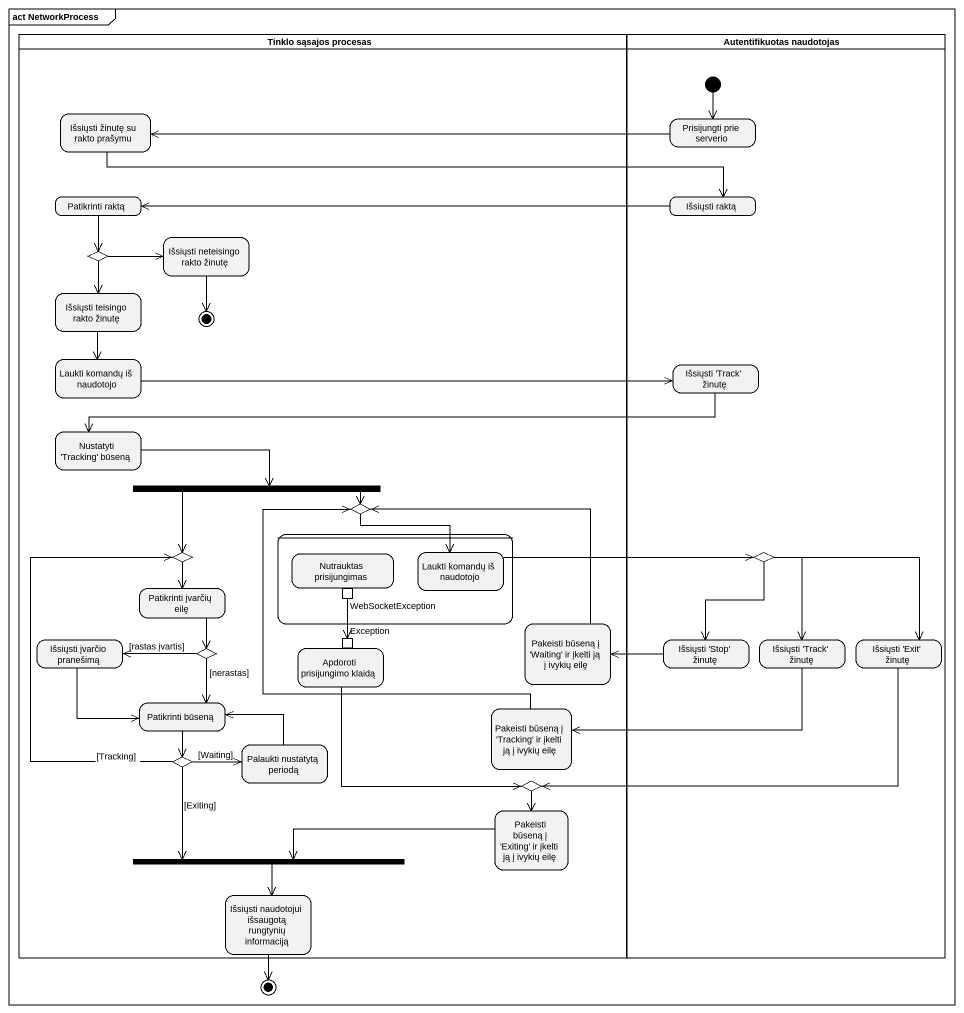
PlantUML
@startuml
mainframe act NetworkProcess
hide empty description
state "Tinklo sąsajos procesas" as Tinklo_sąsajos_procesas <<partition>> {
  state "Išsiųsti žinutę su rakto prašymu" as Išsiųsti_žinutę_su_rakto
  state "Patikrinti raktą" as Patikrinti_raktą
  state choice1 <<choice>>
  state "Išsiųsti neteisingo rakto žinutę" as Išsiųsti_neteisingo_rakto
  state "Išsiųsti teisingo rakto žinutę" as Išsiųsti_teisingo_rakto
  state "Laukti komandų iš naudotojo" as Laukti_komandų_iš_naudotojo
  state "Nustatyti 'Tracking' būseną" as Nustatyti_Tracking_būseną
  state fork1 <<fork>>
  state " " as state1 {
    state "Nutrauktas prisijungimas" as Nutrauktas_prisijungimas {
      state WebSocketException <<outputPin>>
    }
    state "Laukti komandų iš naudotojo" as Laukti_komandų_iš_naudotojo_2
  }
  state choice2 <<choice>>
  state choice3 <<choice>>
  state "Patikrinti įvarčių eilę" as Patikrinti_įvarčių_eilę
  state "Išsiųsti įvarčio pranešimą" as Išsiųsti_įvarčio_pranešimą
  state choice5 <<choice>>
  state "Apdoroti prisijungimo klaidą" as Apdoroti_prisijungimo_klaidą {
    state "Exception" as Exception_ <<inputPin>>
  }
  state "Pakeisti būseną į 'Waiting' ir įkelti ją į ivykių eilę" as Pakeisti_būseną_į_Waiting
  state "Patikrinti būseną" as Patikrinti_būseną
  state "Pakeisti būseną į 'Tracking' ir įkelti ją į ivykių eilę" as Pakeisti_būseną_į_Tracking
  state choice6 <<choice>>
  state "Palaukti nustatytą periodą" as Palaukti_nustatytą_periodą
  state choice7 <<choice>>
  state "Pakeisti būseną į 'Exiting' ir įkelti ją į ivykių eilę" as Pakeisti_būseną_į_Exiting
  state fork2 <<join>>
  state "Išsiųsti naudotojui išsaugotą rungtynių informaciją" as Išsiųsti_naudotojui
  Išsiųsti_neteisingo_rakto --> [*]
}
state "Autentifikuotas naudotojas" as Autentifikuotas_naudotojas <<partition>> {
  state "Prisijungti prie serverio" as Prisijungti_prie_serverio
  state "Išsiųsti raktą" as Išsiųsti_raktą
  state "Išsiųsti 'Track' žinutę" as Išsiųsti_Track_žinutę
  state choice4 <<choice>>
  state "Išsiųsti 'Stop' žinutę" as Išsiųsti_Stop_žinutę
  state "Išsiųsti 'Track' žinutę" as Išsiųsti_Track_žinutę_2
  state "Išsiųsti 'Exit' žinutę" as Išsiųsti_Exit_žinutę
  [*] --> Prisijungti_prie_serverio
}
state final2 <<end>>
Išsiųsti_žinutę_su_rakto -right-> Išsiųsti_raktą
Prisijungti_prie_serverio -left-> Išsiųsti_žinutę_su_rakto
Patikrinti_raktą --> choice1
Išsiųsti_raktą -left-> Patikrinti_raktą
choice1 -right-> Išsiųsti_neteisingo_rakto
choice1 --> Išsiųsti_teisingo_rakto
Išsiųsti_teisingo_rakto --> Laukti_komandų_iš_naudotojo
Laukti_komandų_iš_naudotojo -right-> Išsiųsti_Track_žinutę
Išsiųsti_Track_žinutę -left-> Nustatyti_Tracking_būseną
Nustatyti_Tracking_būseną -right-> fork1
fork1 -right-> choice2
fork1 --> choice3
choice2 --> Laukti_komandų_iš_naudotojo_2
choice3 --> Patikrinti_įvarčių_eilę
Laukti_komandų_iš_naudotojo_2 -right-> choice4
choice4 --> Išsiųsti_Stop_žinutę
choice4 --> Išsiųsti_Track_žinutę_2
choice4 --> Išsiųsti_Exit_žinutę
Patikrinti_įvarčių_eilę --> choice5
WebSocketException --> Exception_
Išsiųsti_įvarčio_pranešimą --> Patikrinti_būseną
choice5 -left-> Išsiųsti_įvarčio_pranešimą : [rastas įvartis]
choice5 --> Patikrinti_būseną : [nerastas]
Apdoroti_prisijungimo_klaidą --> choice7
Pakeisti_būseną_į_Waiting -up-> choice2
Išsiųsti_Stop_žinutę -left-> Pakeisti_būseną_į_Waiting
Išsiųsti_Track_žinutę_2 -left-> Pakeisti_būseną_į_Tracking
Išsiųsti_Exit_žinutę -left-> choice7
Patikrinti_būseną --> choice6
Pakeisti_būseną_į_Tracking -up-> choice2
choice6 -up-> choice3 : [Tracking]
choice6 -right-> Palaukti_nustatytą_periodą : [Waiting]
choice6 --> fork2 : [Exiting]
Palaukti_nustatytą_periodą -left-> Patikrinti_būseną
choice7 --> Pakeisti_būseną_į_Exiting
Pakeisti_būseną_į_Exiting -left-> fork2
fork2 --> Išsiųsti_naudotojui
Išsiųsti_naudotojui --> final2
@enduml
